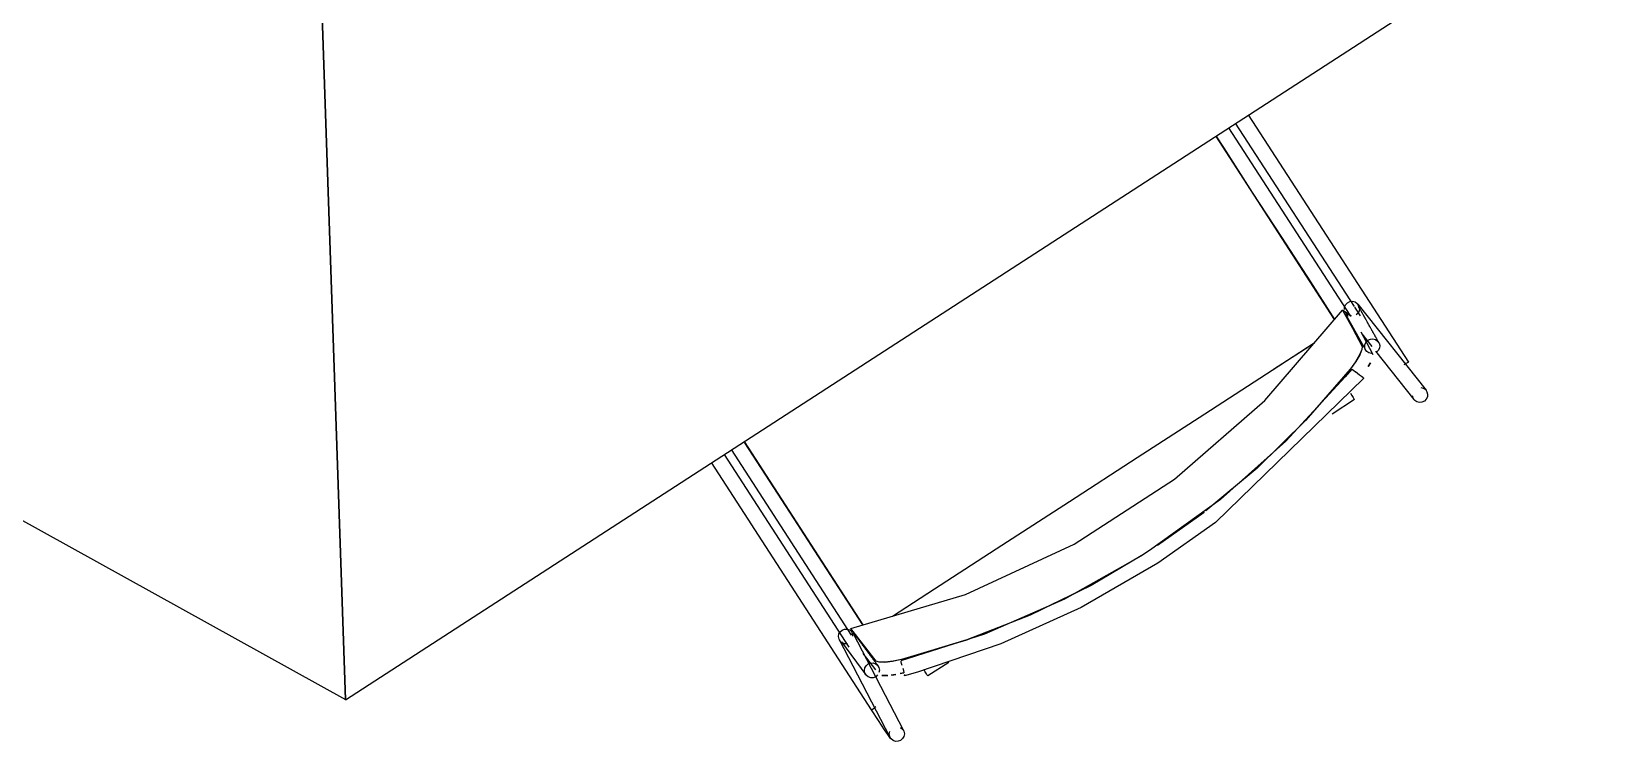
# Model space of a CAD drawing. Header units: metres. Extents: x 3.2 to 22.3, y 0.7 to 22.8.
# Drawn here: x 14.1425 to 14.5959, y 5.9003 to 6.1036 of the extents above; entities that cross this region are included whole.
import ezdxf

# ---------------------------------------------------------------- set-up
doc = ezdxf.new("R2010")
doc.units = ezdxf.units.M
doc.layers.add('ARREDI', color=9, linetype='Continuous')
doc.layers.add('PARETI_STRUTTURE', color=7, linetype='Continuous')

msp = doc.modelspace()

# ---------------------------------------------------------------- linework, layer by layer
at = {"layer": 'ARREDI'}
for points in [[(14.23239, 5.91222), (14.59593, 6.14766), (14.38976, 6.2487)], [(14.05234, 6.23713), (14.22452, 6.14169), (14.23238, 5.91223)], [(13.85358, 6.12222), (14.23238, 5.91223), (14.22452, 6.14169)], [(14.48174, 6.07371), (14.48392, 6.07035), (14.49221, 6.05754), (14.50053, 6.04471), (14.50883, 6.03187), (14.51578, 6.02115)], [(14.39167, 5.92371), (14.38928, 5.92321), (14.38699, 5.92294), (14.38529, 5.92295), (14.38447, 5.92327), (14.38083, 5.92794), (14.37722, 5.93262), (14.41001, 5.94239), (14.44114, 5.95676), (14.46992, 5.97538), (14.49575, 5.99791), (14.51808, 6.02382), (14.52087, 6.01862), (14.52365, 6.01339)], [(14.52053, 6.02207), (14.51809, 6.02383)], [(14.51809, 6.02383), (14.52053, 6.02206)], [(14.51858, 6.02398), (14.51865, 6.02473), (14.51897, 6.02541), (14.5195, 6.02594), (14.52018, 6.02626), (14.52093, 6.02633)], [(14.52093, 6.02633), (14.52165, 6.02614), (14.52226, 6.02572), (14.52243, 6.02554), (14.52243, 6.02552), (14.52269, 6.02511), (14.52288, 6.02439), (14.52281, 6.02364), (14.5225, 6.02297), (14.52197, 6.02243)], [(14.52332, 6.01762), (14.52401, 6.01635), (14.52677, 6.01111)], [(14.38913, 5.93616), (14.40116, 5.94396), (14.42047, 5.95646), (14.43984, 5.96901), (14.45925, 5.98157), (14.47863, 5.99412), (14.49794, 6.00662), (14.50997, 6.01441)], [(14.49826, 6.00685), (14.50999, 6.01443)], [(14.52366, 6.01339), (14.52359, 6.01251), (14.52292, 6.01096), (14.52174, 6.00899), (14.5203, 6.00701)], [(14.52367, 6.01341), (14.52361, 6.01255), (14.52297, 6.01102), (14.52182, 6.00908), (14.52031, 6.00701)], [(14.52634, 6.01135), (14.52562, 6.01153), (14.52501, 6.01194), (14.52465, 6.01242), (14.52458, 6.01255), (14.5244, 6.01325), (14.52447, 6.01398), (14.5248, 6.01465), (14.52533, 6.01517), (14.52602, 6.01548), (14.52676, 6.01555)], [(14.52676, 6.01555), (14.52749, 6.01537), (14.5281, 6.01496), (14.52846, 6.01448), (14.52853, 6.01434), (14.52871, 6.01371), (14.52871, 6.01365), (14.52864, 6.01291), (14.52831, 6.01225), (14.52778, 6.01173)], [(14.52541, 6.00763), (14.52605, 6.0087)], [(14.52609, 6.00875), (14.52542, 6.00763)], [(14.53619, 6.00846), (14.53565, 6.00811)], [(14.5369, 6.00892), (14.53692, 6.00894), (14.53663, 6.00874), (14.5362, 6.00847)], [(14.52021, 6.0069), (14.50749, 5.9922), (14.49362, 5.97856), (14.47889, 5.96627)], [(14.5203, 6.00701), (14.50757, 5.99228), (14.49368, 5.97861), (14.47891, 5.96629)], [(14.52072, 6.00693), (14.5209, 6.0068), (14.52126, 6.0065), (14.52178, 6.00611)], [(14.52392, 6.00445), (14.52411, 6.00431), (14.52412, 6.00428), (14.52409, 6.00431), (14.52387, 6.00449), (14.52347, 6.00479), (14.52294, 6.0052), (14.52177, 6.00611)], [(14.5203, 6), (14.5207, 5.99937), (14.52106, 5.99882), (14.52132, 5.99842), (14.52146, 5.99819)], [(14.54007, 5.99735), (14.53935, 5.99753), (14.53874, 5.99796), (14.53857, 5.99814), (14.53857, 5.99816), (14.53831, 5.99857), (14.53812, 5.99929)], [(14.54047, 6.00164), (14.54119, 6.00146), (14.5418, 6.00103), (14.54197, 6.00085), (14.54197, 6.00083), (14.54223, 6.00042), (14.54242, 5.9997), (14.54235, 5.99896), (14.54204, 5.99828), (14.54151, 5.99774), (14.54081, 5.99742), (14.54008, 5.99735)], [(14.3806, 5.93362), (14.37494, 5.94237), (14.36791, 5.95321), (14.3609, 5.96406), (14.35385, 5.97492), (14.34683, 5.98578)], [(14.46508, 5.95648), (14.47843, 5.96592)], [(14.47839, 5.96589), (14.46508, 5.95649)], [(14.46037, 5.95343), (14.446, 5.94493), (14.42847, 5.93639), (14.41032, 5.9293), (14.39166, 5.92371)], [(14.46036, 5.95343), (14.44603, 5.94495), (14.42854, 5.93643), (14.41041, 5.92934), (14.3918, 5.92375)], [(14.38912, 5.93617), (14.40083, 5.94375)], [(14.37377, 5.93104), (14.37415, 5.93169), (14.37472, 5.93218), (14.37541, 5.93244), (14.37616, 5.93246), (14.37687, 5.93222), (14.37729, 5.93189)], [(14.37737, 5.93188), (14.37769, 5.93037)], [(14.37621, 5.92823), (14.37546, 5.92822), (14.37475, 5.92847), (14.37416, 5.92893), (14.37389, 5.92934), (14.37379, 5.92957), (14.37365, 5.9303), (14.37378, 5.93104)], [(14.38061, 5.92545), (14.38162, 5.92416), (14.38428, 5.92075)], [(14.38122, 5.9213), (14.38158, 5.92196), (14.38215, 5.92246), (14.38285, 5.92273), (14.3836, 5.92275), (14.38429, 5.92253), (14.38429, 5.92251), (14.38486, 5.92207), (14.38496, 5.92194), (14.38523, 5.92143), (14.38536, 5.92071), (14.38523, 5.91997)], [(14.39166, 5.92371), (14.38916, 5.92318), (14.38691, 5.92292), (14.38526, 5.92294), (14.38445, 5.92326)], [(14.39188, 5.922), (14.39172, 5.92261), (14.39161, 5.92307), (14.39156, 5.92329)], [(14.38486, 5.91931), (14.3843, 5.91881), (14.3836, 5.91853), (14.38286, 5.91852), (14.38217, 5.91874), (14.38211, 5.91877), (14.3816, 5.9192), (14.3815, 5.91932), (14.38123, 5.91984), (14.38109, 5.92057), (14.38123, 5.9213)], [(14.38771, 5.91914), (14.38606, 5.91917)], [(14.38609, 5.91918), (14.38777, 5.91915)], [(14.38996, 5.9194), (14.38869, 5.91925)], [(14.38892, 5.91928), (14.39006, 5.91942)], [(14.39132, 5.91969), (14.39239, 5.91992)], [(14.39239, 5.91991), (14.39133, 5.91969)], [(14.39205, 5.92128), (14.39223, 5.92056), (14.39239, 5.91991)], [(14.39251, 5.91942), (14.39258, 5.91915), (14.39258, 5.9191), (14.39258, 5.91913)], [(14.39923, 5.91904), (14.39909, 5.91926), (14.39883, 5.91967), (14.39846, 5.92022), (14.39806, 5.92084)], [(14.38311, 5.90932), (14.38312, 5.90934)], [(14.38315, 5.90936), (14.3834, 5.90952), (14.38383, 5.9098)], [(14.38438, 5.91016), (14.38383, 5.9098)], [(14.39141, 5.90429), (14.39199, 5.90382), (14.39227, 5.90342), (14.39227, 5.9034), (14.39237, 5.90318), (14.39251, 5.90244), (14.39238, 5.90171)], [(14.39238, 5.90171), (14.39202, 5.90106), (14.39144, 5.90057), (14.39075, 5.90031), (14.39, 5.90029), (14.38929, 5.90053), (14.3887, 5.901), (14.38843, 5.9014), (14.38843, 5.90142), (14.38833, 5.90164), (14.38819, 5.90238), (14.38831, 5.90311)]]:
    msp.add_lwpolyline(points, dxfattribs=at)
at = {"layer": 'PARETI_STRUTTURE'}
for points in [[(14.52147, 6.02482), (14.48743, 6.07739)], [(14.49106, 6.07974), (14.53692, 6.00893)], [(14.51576, 6.02112), (14.48172, 6.07369)], [(14.48536, 6.07604), (14.52012, 6.02236)], [(14.51893, 6.02263), (14.52466, 6.01241)], [(14.5197, 6.02199), (14.51903, 6.02284)], [(14.52319, 6.02216), (14.52159, 6.02463)], [(14.52845, 6.01448), (14.52841, 6.01456), (14.52834, 6.01467), (14.52828, 6.01478), (14.52821, 6.01491), (14.52816, 6.01502), (14.52802, 6.01524), (14.52796, 6.01537), (14.5279, 6.01548), (14.52784, 6.01559), (14.52777, 6.0157), (14.5277, 6.01583), (14.52765, 6.01594), (14.52758, 6.01605), (14.52752, 6.01616), (14.52745, 6.01628), (14.52738, 6.0164), (14.52733, 6.01651), (14.52726, 6.01662), (14.52719, 6.01674), (14.52713, 6.01685), (14.52706, 6.01697), (14.52701, 6.01708), (14.52694, 6.0172), (14.52687, 6.01731), (14.52681, 6.01742), (14.52674, 6.01753), (14.52669, 6.01765), (14.52662, 6.01777), (14.52655, 6.01788), (14.52649, 6.01799), (14.52642, 6.0181), (14.52637, 6.01823), (14.52623, 6.01845), (14.52617, 6.01856), (14.5261, 6.01869), (14.52603, 6.0188), (14.52598, 6.01891), (14.52591, 6.01902), (14.52585, 6.01915), (14.52571, 6.01937), (14.52566, 6.01948), (14.52559, 6.0196), (14.52553, 6.01972), (14.5254, 6.01994), (14.52534, 6.02006), (14.52527, 6.02017), (14.52521, 6.02028), (14.52515, 6.0204), (14.52508, 6.02052), (14.52502, 6.02063), (14.52488, 6.02085), (14.52483, 6.02098), (14.52476, 6.02109), (14.5247, 6.0212), (14.52456, 6.02142), (14.52451, 6.02155), (14.52444, 6.02166), (14.52438, 6.02177), (14.52431, 6.02188), (14.52424, 6.02201), (14.52419, 6.02212), (14.52412, 6.02223), (14.52406, 6.02234), (14.52399, 6.02247), (14.52392, 6.02258), (14.52387, 6.02269), (14.5238, 6.0228), (14.52374, 6.02292), (14.5236, 6.02315), (14.52355, 6.02326), (14.52348, 6.02338), (14.52341, 6.02349), (14.52335, 6.0236), (14.52328, 6.02372), (14.52323, 6.02384), (14.52309, 6.02406), (14.52303, 6.02417), (14.52296, 6.0243), (14.52291, 6.02441), (14.52277, 6.02463), (14.52271, 6.02476), (14.52242, 6.02553)], [(14.52243, 6.02553), (14.54197, 6.00084)], [(14.52655, 6.01335), (14.52366, 6.01699)], [(14.52447, 6.01566), (14.52504, 6.01477)], [(14.53858, 5.99816), (14.52756, 6.01206)], [(14.5207, 6.00694), (14.51882, 6.00465), (14.50183, 5.98624), (14.48307, 5.9696), (14.46273, 5.95493)], [(14.52412, 6.00429), (14.48161, 5.96295), (14.46509, 5.95129)], [(14.52149, 5.99816), (14.51507, 5.99401)], [(14.34659, 5.9862), (14.38063, 5.93363)], [(14.34088, 5.98249), (14.37665, 5.92727)], [(14.3774, 5.93066), (14.34296, 5.98384)], [(14.38311, 5.90933), (14.33725, 5.98014)], [(14.46273, 5.95492), (14.4603, 5.95337), (14.43844, 5.94106), (14.41547, 5.93102), (14.39155, 5.92331)], [(14.46509, 5.95129), (14.44321, 5.93863), (14.42017, 5.9282), (14.39623, 5.9201), (14.39259, 5.9191)], [(14.37773, 5.93133), (14.39227, 5.90341)], [(14.37796, 5.93134), (14.37805, 5.93123), (14.37812, 5.93113), (14.3782, 5.93102), (14.37828, 5.93092), (14.37835, 5.93081), (14.37844, 5.93072), (14.37851, 5.9306), (14.37859, 5.93049), (14.37867, 5.9304), (14.37874, 5.93028), (14.37882, 5.93019), (14.37891, 5.93008), (14.37898, 5.92997), (14.37906, 5.92987), (14.37914, 5.92976), (14.37921, 5.92966), (14.3793, 5.92955), (14.37937, 5.92945), (14.37953, 5.92923), (14.3796, 5.92913), (14.37969, 5.92902), (14.37977, 5.92892), (14.37984, 5.92881), (14.37992, 5.92872), (14.38001, 5.9286), (14.38007, 5.92849), (14.38016, 5.9284), (14.38023, 5.92828), (14.38031, 5.92819), (14.38039, 5.92808), (14.38046, 5.92797), (14.38055, 5.92787), (14.38063, 5.92776), (14.3807, 5.92766), (14.38078, 5.92755), (14.38085, 5.92745), (14.38102, 5.92723), (14.38109, 5.92713), (14.38117, 5.92702), (14.38126, 5.92692), (14.38132, 5.92681), (14.38141, 5.92672), (14.38149, 5.9266), (14.38156, 5.92649), (14.38164, 5.9264), (14.38171, 5.92628), (14.3818, 5.92619), (14.38188, 5.92608), (14.38195, 5.92597), (14.38203, 5.92587), (14.38212, 5.92576), (14.38219, 5.92566), (14.38227, 5.92555), (14.38235, 5.92545), (14.38242, 5.92534), (14.38251, 5.92523), (14.38257, 5.92513), (14.38266, 5.92502), (14.38274, 5.92492), (14.38281, 5.92481), (14.38289, 5.92472), (14.38298, 5.9246), (14.38305, 5.92449), (14.38313, 5.9244), (14.38321, 5.92428), (14.38328, 5.92419), (14.38337, 5.92408), (14.38344, 5.92397), (14.38352, 5.92387), (14.3836, 5.92376), (14.38367, 5.92366), (14.38376, 5.92355), (14.38384, 5.92345), (14.38391, 5.92334), (14.38399, 5.92323), (14.38407, 5.92313), (14.38414, 5.92302), (14.38423, 5.92292), (14.3843, 5.92281), (14.38438, 5.92272), (14.38446, 5.9226), (14.38453, 5.92249), (14.38462, 5.9224), (14.3847, 5.92228), (14.38477, 5.92219), (14.38494, 5.92197), (14.38495, 5.92194)], [(14.38843, 5.90141), (14.37389, 5.92934)], [(14.37449, 5.92877), (14.3815, 5.91932)], [(14.38264, 5.92257), (14.38161, 5.92415)], [(14.40523, 5.92288), (14.39925, 5.91901)], [(14.38854, 5.90115), (14.38776, 5.90225), (14.38687, 5.90359), (14.38507, 5.9063), (14.38311, 5.90933)]]:
    msp.add_lwpolyline(points, dxfattribs=at)

doc.saveas('drawing.dxf')
